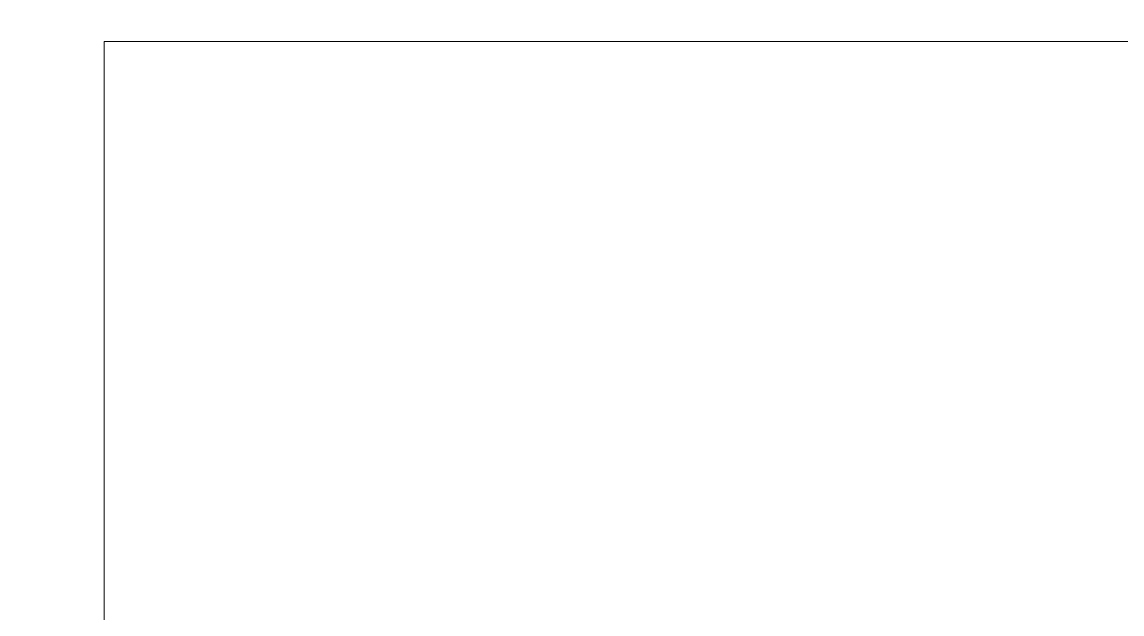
# Model space of a CAD drawing. Header units: millimetres. Extents: x -3021235 to -2791292, y 574414 to 656108.
# Drawn here: x -3001346 to -2992548, y 645336 to 650070 of the extents above; entities that cross this region are included whole.
import ezdxf
from ezdxf.xclip import XClip

# ---------------------------------------------------------------- set-up
doc = ezdxf.new("R2010")
doc.units = ezdxf.units.MM
doc.header["$LTSCALE"] = 100
doc.header["$MEASUREMENT"] = 0
doc.linetypes.add('A8-Chi tiet ramp doc$0$Grid Level$0$Center101', pattern=[13, 10, -1, 1, -1])
doc.layers.get('Defpoints').update_dxf_attribs({"color": 254, "lineweight": 0})
doc.layers.add('A8-Chi tiet ramp doc$0$Grid Level$0$Podium Grid Line', color=251, linetype='A8-Chi tiet ramp doc$0$Grid Level$0$Center101')
for name, color, linetype, lineweight in [('CHG_XX_Cot_Ham 1$0$Ap0311_H', 8, 'Continuous', 15), ('CHG_XX_Cot_Ham 2$0$NS-Pier-H2', 150, 'Continuous', 13), ('CHG_XX_Damsan_Ham 1$0$DGIONG', 4, 'Continuous', 13), ('CHG_XX_Damsan_Ham 2$0$CHG_XX_Damsan_Ham 2$0$DBAO', 3, 'Continuous', 13), ('CHG_XX_Damsan_Ham 2$0$HATCH', 154, 'Continuous', 9)]:
    doc.layers.add(name, color=color, linetype=linetype, lineweight=lineweight)

# ---------------------------------------------------------------- blocks, each defined once
blk = doc.blocks.new('CHG_XX_Cot_Ham 2')
at = {"layer": 'CHG_XX_Cot_Ham 2$0$NS-Pier-H2'}
h = blk.add_hatch(color=256, dxfattribs=at)
h.dxf.hatch_style = 1
h.paths.add_polyline_path([(99639.2, 163400), (-10900, 163400), (-10900, 85450), (-300, 85450), (-300, 84050), (32350, 84050), (32350, -9000), (103575.5, -9000), (106050, -6022), (106050, 158254.3)])
h.paths.add_polyline_path([(99533.7, 163100), (105750, 158110.4), (105750, 90450), (105650, 90450), (105750, 90450), (105750, 13850), (105750, 13722.3), (105750, -5913.6), (103434.7, -8700), (93599.8, -8700), (93299.8, -8700), (32650, -8700), (32650, 84350), (0, 84350), (0, 85750), (-10600, 85750), (-10600, 163100), (93600, 163100)], flags=16)
blk = doc.blocks.new('CHG_XX_Damsan_Ham 2', base_point=(3089255.9, -609981))
at = {"layer": 'CHG_XX_Damsan_Ham 2$0$CHG_XX_Damsan_Ham 2$0$DBAO'}
blk.add_blockref('CHG_XX_Cot_Ham 2', (0, 0), dxfattribs=at)
at = {"layer": 'CHG_XX_Damsan_Ham 2$0$HATCH'}
blk.add_blockref('CHG_XX_Cot_Ham 2', (0, 0), dxfattribs=at)
blk = doc.blocks.new('CHG_XX_Cot_Ham 1')
at = {"layer": 'CHG_XX_Cot_Ham 1$0$Ap0311_H'}
h = blk.add_hatch(color=256, dxfattribs=at)
h.dxf.hatch_style = 1
h.paths.add_polyline_path([(99639.2, 163400), (-10900, 163400), (-10900, 85450), (-300, 85450), (-300, 84050), (32350, 84050), (32350, -9000), (103575.5, -9000), (106050, -6022), (106050, 158254.3)])
h.paths.add_polyline_path([(99533.7, 163100), (105750, 158110.4), (105750, 90450), (105650, 90450), (105650, 90450), (105750, 90450), (105750, 13850), (105750, 13825.9), (105750, -5913.6), (103434.7, -8700), (93600, -8700), (32650, -8700), (32650, 84350), (0, 84350), (0, 85750), (-10600, 85750), (-10600, 163100), (93600, 163100)], flags=16)
blk = doc.blocks.new('CHG_XX_Damsan_Ham 1', base_point=(3089255.9, -609981))
at = {"layer": 'CHG_XX_Damsan_Ham 1$0$DGIONG'}
blk.add_blockref('CHG_XX_Cot_Ham 1', (0, 0), dxfattribs=at)

msp = doc.modelspace()

# ---------------------------------------------------------------- linework, layer by layer
at = {"layer": 'Defpoints'}
msp.add_lwpolyline([(-3000688.5, 649914.7), (-2964176, 649914.7), (-2964176, 639807.5), (-3000688.5, 639807.5)], close=True, dxfattribs=at)

# ---------------------------------------------------------------- block references
at = {"layer": 'A8-Chi tiet ramp doc$0$Grid Level$0$Podium Grid Line'}
ref = msp.add_blockref('CHG_XX_Damsan_Ham 2', (45737.8, -98770.6), dxfattribs=at)
XClip(ref).set_block_clipping_path([(93137.2532517398, 75145.4415100714), (106717.2152070859, 128458.8479890045)])
ref = msp.add_blockref('CHG_XX_Damsan_Ham 1', (62941.5, -98770.6), dxfattribs=at)
XClip(ref).set_block_clipping_path([(93170.3433262068, 75208.4113567047), (106650.0424245549, 128471.1150953922)])

doc.saveas('drawing.dxf')
